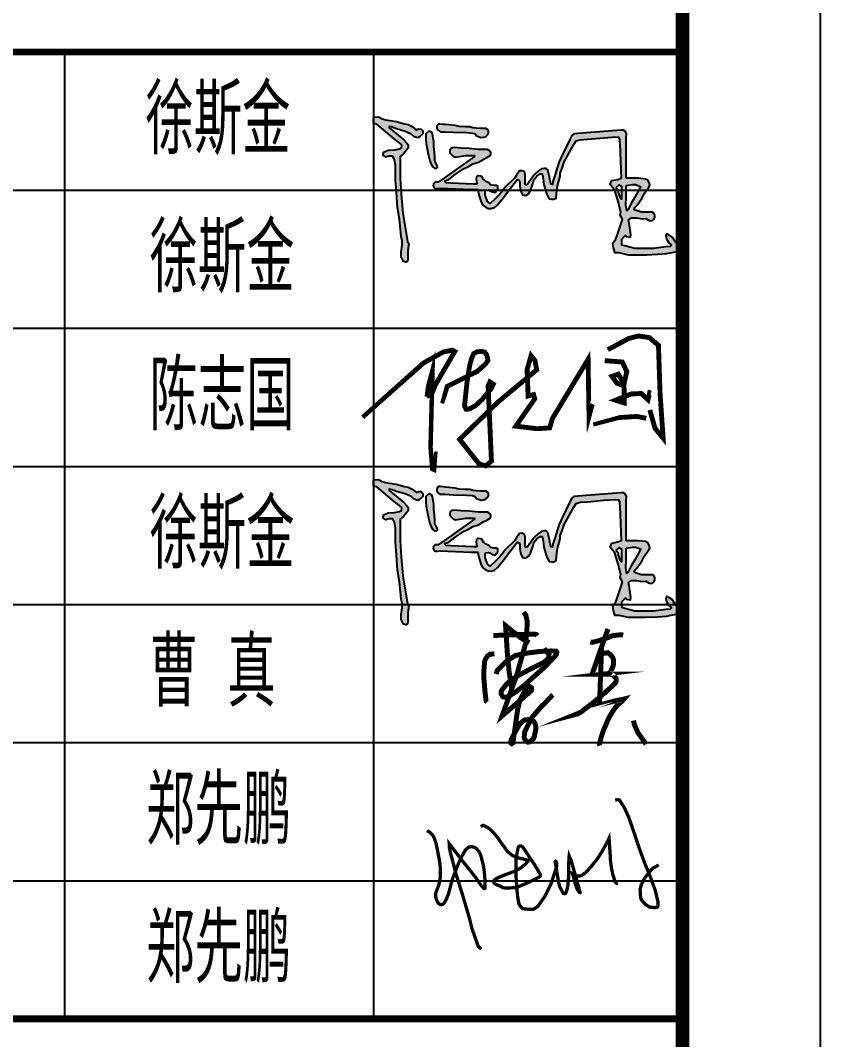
# Model space of a CAD drawing. Extents: x -307088 to 5640332, y -3541089 to -2181377.
# Drawn here: x 5582335 to 5591026, y -3261364 to -3250295 of the extents above; entities that cross this region are included whole.
import ezdxf

# ---------------------------------------------------------------- set-up
doc = ezdxf.new("R2010")
doc.units = 0
doc.header["$LTSCALE"] = 100
doc.header["$MEASUREMENT"] = 0
doc.layers.get('0').update_dxf_attribs({"linetype": 'CONTINUOUS'})
doc.layers.add('E_WALL', color=255, linetype='CONTINUOUS')
doc.layers.add('PUB_TITLE', color=4, linetype='CONTINUOUS')
doc.styles.add('TSSD_REIN', font='Tssdeng.shx', dxfattribs={"width": 0.699999988079071, "bigfont": 'hztxt.shx'})

# ---------------------------------------------------------------- blocks, each defined once
blk = doc.blocks.new('A$C4A663932')
at = {"layer": 'E_WALL'}
h = blk.add_hatch(color=256, dxfattribs=at)
h.paths.add_polyline_path([(190.9675568218954, 429.7355293342699), (194.7585544138856, 409.6739756816096), (199.1757227011548, 386.2987937043875), (204.4768291280052, 366.6468879324819), (209.2655508245516, 354.9355610994969), (215.3144744617749, 344.3575698154455), (221.4894411321439, 339.9500845717411), (228.1684657397273, 339.5723060554374), (231.6970140443882, 342.3427164517489), (230.1847831350896, 350.024351390217), (222.4975855554221, 363.6318252392774), (222.4975855554221, 380.9122431681386), (221.0546711771169, 396.6701713741621), (218.5454584325198, 418.2732909862823), (219.0533419114072, 436.2904590193357), (216.0059839404566, 448.7248440538385), (213.9744214761013, 463.9506280040514), (210.2293303840561, 470.3195534253318), (200.7463264821563, 473.6156112778116), (190.0264164753608, 464.1394653471507), (189.3370767068845, 444.0457391866512)])
h.paths.add_polyline_path([(290.3157318368612, 470.7926331693015), (337.0306369937455, 468.9065194354552), (366.9674442419926, 466.6623794796357), (373.0348767713876, 456.9712555750958), (380.6694874276009, 454.2786287800043), (388.528663089164, 451.1372333245454), (399.9805933479216, 452.4835541385254), (406.9415660857774, 455.1761809336165), (414.3516402854876, 461.4589718445423), (416.3725540406012, 466.8442106018483), (416.1480175840843, 475.5952513941157), (412.7797994434073, 480.0829528306786), (406.4924646239232, 483.6731169465128), (393.9177949849563, 483.673116946513), (386.9568222470988, 483.2243482861448), (370.7893980109366, 485.019437760493), (360.118059361077, 486.2042899303706), (349.4573497866947, 489.5071391970632), (332.1671861703071, 489.9559078574384), (310.5611216060208, 490.516696341896), (295.7904816389488, 493.9948554665098), (273.335722583317, 496.4630905149825), (259.7556220998376, 497.9558199578605), (253.8408656334504, 498.6059720782796), (242.0088006200968, 499.9065568447186), (236.0608151282505, 499.9065568447186), (230.8962196889916, 494.4436241268776), (229.4085693122906, 489.1091583037776), (229.4085693122906, 483.2920158659981), (232.4036258479902, 479.1054811417125), (243.2821530896764, 472.0715385623188), (258.6400470320069, 472.0715385623189)])
h.paths.add_polyline_path([(161.2562591117603, 449.3642596681602), (167.0765638114536, 452.9340434125044), (178.8423312305968, 464.2397504211114), (178.8423312305968, 474.6996275143684), (172.5618766763364, 481.7600319443736), (163.6645517833968, 482.0215207136206), (155.5158559662528, 478.996920308091), (140.6362184177851, 490.6509170906285), (125.9818244578492, 497.7113215206335), (112.3741443748142, 500.8492905817549), (82.24985945806846, 509.1927684429102), (37.35097875302236, 516.0336595451887), (18.36751037539221, 525.5185288041538), (3.934655246048502, 524.5940104821494), (0, 522.266450428724), (0, 513.0451184731501), (0.5273252242041069, 501.189111768639), (12.6555484414274, 499.0813749360531), (36.38469820050545, 478.5309741923382), (74.61502041129339, 446.1245519112269), (102.7511074709449, 424.464388931072), (100.9480713028986, 410.9512146702273), (76.06975400040376, 406.7711670350037), (53.4855831510647, 404.9591532492486), (41.91366220868093, 400.3978214167147), (36.8913540802023, 397.6793705846795), (35.63577704808267, 386.5964682049671), (44.63405056278859, 380.1140267844312), (55.72498101319046, 383.0415766680307), (69.95482549507868, 383.0415766680308), (76.02341926816739, 370.494906762964), (79.57974557310808, 350.838438951141), (79.57974557310808, 317.6760591497587), (79.57974557310808, 298.4378191068319), (83.13689979378267, 253.4174894941991), (87.3254111328279, 197.7176968934727), (94.57097909379804, 155.8107905202926), (96.74877655314049, 130.8600513911224), (100.1139114214166, 92.30614369305127), (104.4214142354322, 77.58751060275245), (104.4214142354322, 61.74984085588938), (100.7463819436962, 36.62059065319761), (100.6145435004436, 28.32168558411311), (100.4827336060116, 18.96893434807862), (108.5239936311555, 2.371124209945264), (117.4880085638142, 0), (122.7609753176366, 2.898032460558162), (124.3428653437877, 10.53829850813781), (124.3428653437877, 25.02846081095049), (124.3428653437877, 43.20702536667516), (128.027204550308, 67.8938405470108), (123.4762088643765, 74.73277530694028), (106.7778337040799, 176.7750259136884), (99.8192305181583, 246.3061044697239), (96.8091858528205, 304.0924080576153), (97.09184770354479, 359.814004985913), (96.69890176743502, 382.3064296726516), (108.9931031523154, 392.3040298736376), (120.1139003291173, 405.2689230295509), (125.9668363282108, 412.0924167656776), (125.614093422875, 424.3799782469287), (111.5758908642309, 441.3612853061788), (102.5526371334411, 448.9158618296848), (68.5219032032158, 476.4285623621991), (56.63414550076413, 485.7559284196395), (57.45738177221951, 492.0720248535998), (83.75606656669684, 482.7121245826706), (114.9216410848465, 473.3416480599261), (136.7099565243405, 463.6955767029432), (147.7419907624428, 454.0495053459746)])
h = blk.add_hatch(color=256, dxfattribs=at)
h.paths.add_polyline_path([(670.7165878949744, 360.537692091391), (683.5974020508002, 387.2783206772438), (711.130510565391, 444.4371787816693), (721.0883862472431, 464.3386194673514), (740.381572774495, 465.8115754474129), (904.1282399506665, 478.3129645928075), (916.3996632789955, 469.9227653325018), (914.5332189508626, 448.2509781674452), (914.5332189508626, 303.8803275979881), (940.2338073628052, 303.8803275979881), (959.1933345848229, 303.8803275979881), (991.6617463874745, 300.0632882938664), (1002.332514717051, 281.5188394741365), (995.3428190707345, 269.0200136594071), (980.9225254214839, 249.0200016088566), (972.0747612772391, 230.5793994674673), (954.1157273951538, 205.7626631271264), (946.5319336356337, 197.1738791643296), (944.2434805975507, 189.7471818539663), (970.2945426098449, 180.2489447810877), (984.1981882929691, 180.2489447810877), (997.0906633780979, 181.0067860765994), (1012.625231552367, 181.0067860765994), (1020.865624824531, 166.8252369418935), (1012.77802158617, 148.6411844787605), (998.4018229818051, 150.3312857832736), (986.2205294890152, 158.0191806607909), (972.8224548304715, 156.7561167792373), (952.8517570104304, 159.7874522955171), (933.8922297884128, 159.7874522955171), (923.2288308540009, 153.1171751864676), (925.2499029411847, 141.3413174914175), (932.3325221941342, 98.25184266625773), (930.6660420191474, 89.71721353338219), (909.8081832232049, 94.14053287997666), (899.3506961505773, 82.63464878678501), (899.3506961505773, 61.85562067296268), (910.4082287327183, 58.7785339883776), (945.9930461399927, 48.87600220707827), (964.0106621973828, 48.87600220707827), (988.334455294389, 48.87600220707827), (1013.559134904019, 48.87600220707827), (1058.152731791168, 55.62773448959342), (1074.596187686504, 56.32121108807041), (1078.873007386457, 61.02911141588255), (1068.963312845125, 70.03142112590268), (1060.855391329067, 83.98498931013437), (1058.434684895197, 96.5678500087887), (1062.542981315607, 102.9631627093905), (1081.575666924356, 90.73672159264984), (1093.737549198442, 72.28199855340789), (1106.80031798518, 62.82957039131029), (1115.358711306369, 53.37715706208834), (1117.16045578281, 43.92474373287403), (1100.944612750696, 38.97347042578622), (1060.855391329067, 30.87139761991421), (1028.423676716004, 29.07093864448689), (988.3344552943892, 26.82036121698184), (966.7132931864617, 26.82036121698184), (922.570111006804, 26.82036121698184), (887.8435567263223, 35.0112384508684), (872.9790149143372, 35.0112384508684), (867.5737243873591, 51.66550251467581), (865.7719799109036, 66.51930760306269), (873.8799014269606, 76.87194300355594), (881.9878229430343, 99.8278208978117), (899.9929917156114, 154.4097634720455), (895.727626957509, 165.1908168271763), (891.9640647799826, 170.9574384896403), (894.2221906669729, 181.2370516420777), (887.9496155865919, 206.8107244724953), (871.3616101581284, 263.4669557441666), (855.2487998115246, 283.5934328946459), (861.9624541358061, 294.3275550304242), (884.7889759043173, 298.3528563936707), (896.6780171212013, 303.1985641229767), (891.8049907640083, 428.9376689395646), (891.3457259228162, 439.3621696238184), (890.2959573223487, 445.5906573760726), (886.7529918644142, 452.081375541362), (877.3306827503839, 453.8429575490591), (834.057325968952, 450.3295387331301), (775.380197294086, 445.1481481893277), (748.018638629117, 443.2226777358155), (734.1451690469985, 438.986616038892), (725.0755288691437, 425.4079139598476), (708.3250752813474, 395.4707850288469), (690.1549228873773, 362.9963095131098), (683.2181880963182, 340.6607424890109), (675.8960728060192, 322.5612371618335), (676.2814533052589, 310.6232639850932), (666.3717594518819, 275.794069871517), (663.2611080626375, 248.0773575125058), (661.4533112366915, 231.9694179338549), (650.062218484655, 226.4742546867524), (636.5960263707384, 229.4102128574887), (627.5853930225434, 245.5425958284121), (617.224425504275, 280.7422871548043), (616.1883032390033, 292.3195247896433), (613.6451459493691, 309.1676990401037), (610.7987145621299, 319.0486341540891), (603.3403643105557, 319.0486341540891), (590.9098091067426, 311.0223721769507), (580.3916250505719, 297.8363608219444), (576.7580741919232, 282.9304478405194), (566.1118141458254, 251.2680582538951), (551.816284823566, 240.6970227822021), (540.1506666592904, 243.754656987454), (533.0748134762832, 255.6029505964979), (530.0149796717013, 274.3308803769478), (529.4412626176492, 287.5168917319602), (527.5288629211718, 296.8808566221851), (520.6442297236499, 299.3651853410047), (514.1420935947106, 290.9567098176644), (495.591842232912, 268.0245348590977), (466.432764316589, 227.8529388824536), (448.8387270774402, 207.2139858696028), (437.9380745014932, 197.850006146502), (418.3881864380457, 192.6787893672399), (404.8536197051143, 200.3343348653288), (395.4828697570774, 206.2584816698509), (389.3632021478988, 216.7690575329327), (381.3311348422574, 243.1410654100765), (377.3151154638472, 262.2512087367286), (373.8416949274684, 262.4829279240512), (353.9496205532358, 262.4756004833543), (239.9579572269434, 267.7111310241963), (225.5430833774832, 266.1325829954286), (214.6475280482083, 271.9562294456333), (218.1923030127171, 288.5774331327397), (233.9120597644505, 289.7322262463276), (257.7083848931645, 305.133972603347), (349.0544688617795, 370.214313249554), (366.3852859955368, 382.3826261561553), (365.8524223005807, 385.8077894373856), (333.5740609047789, 385.8077894373856), (311.1355571618333, 382.4360096765158), (292.3834057969109, 379.6181691837056), (277.0927018209666, 394.8978297971907), (275.4309654177446, 412.0568317153122), (292.0540408388912, 414.2994893681606), (317.5251538487335, 412.0774355610192), (347.0392934191768, 410.8653967725622), (379.417536095425, 407.582822004275), (391.3444901431067, 407.5828220042749), (404.0800609224389, 407.5828220042749), (415.31070820338, 407.582822004275), (428.8549418915953, 396.9906455926248), (422.8801429938467, 385.9682217462032), (416.4112947871326, 382.1301261096962), (410.3467549462368, 378.2920156403127), (397.0047501669907, 372.0298424268987), (380.1761923949089, 362.0908217708857), (360.3653394089489, 355.4246306836867), (343.7888962519357, 345.5263559377782), (328.0210698265728, 338.4561618096778), (295.2434291812533, 317.3815820645104), (272.8100246417598, 298.9545223388267), (265.1446098105079, 297.0592961192669), (260.0079922132426, 294.7692187432403), (258.1676497343578, 291.3992783359063), (263.0976794205343, 287.0858534935251), (280.115010641035, 286.1448507111636), (362.5700219079445, 281.5853581552365), (372.6302543685597, 282.3488656093396), (373.9379933612814, 285.0312433373083), (370.7820349377813, 306.6216883210435), (377.7822406621212, 313.1655610174502), (393.1042403144883, 310.2021618764696), (397.4881387597124, 298.8595029358041), (401.6904962756526, 296.8234682253242), (406.9116183753067, 291.3516054727588), (417.2265348446379, 286.3887625224743), (423.4664215279919, 279.771623755878), (437.3469712170483, 277.0416626121441), (450.8559294861626, 277.0416626121441), (450.8559294861626, 262.0191349470442), (444.361358794093, 256.5539901006126), (440.541041565637, 252.3546694372999), (436.5933395095916, 252.9909256490502), (429.2073605125916, 253.8816991783752), (422.8401460993048, 258.5900396439682), (415.9635351197358, 261.3895966414274), (405.9033312079409, 259.8625669003449), (405.0118943541893, 255.6632314041566), (405.0118943541893, 242.8107224308916), (412.6583813188626, 219.5014809340647), (422.130650865045, 212.5476358845335), (440.746250472119, 229.0828809521193), (456.7763548918883, 244.8430340895285), (468.9282165307375, 258.7946591670112), (478.4945544334623, 271.9711774814422), (511.6723353171253, 305.0630714565411), (517.3604304389155, 314.3641449529536), (532.1081826839779, 334.3438893646879), (549.8503750772873, 325.305374196864), (549.3795004311833, 300.3675169299846), (549.3795004311834, 282.2752797119975), (553.4208711603133, 279.0445310121141), (557.7378055947194, 282.3660518535835), (563.6187508392759, 290.4874784247077), (570.0713128545613, 299.3982923200165), (580.763673251626, 314.1641532871874), (597.2524429874177, 330.156411266682), (612.0889553594328, 339.3650462804799), (629.9996658717466, 339.3650462804799), (633.8606213381555, 322.726638561015), (637.578676699195, 307.8651648757786), (640.326814504763, 294.6190507076091), (643.074923761509, 282.019101112317), (648.2478840045516, 281.3729513723374), (649.5411169281142, 291.7113768777274), (656.3306254628018, 313.8420573869244)])
h.paths.add_polyline_path([(878.565804995247, 269.7068201837246), (889.5037561612698, 279.1806523142513), (898.2315581707081, 274.4844748069008), (898.2315581707079, 228.0487031785889), (891.7901764991547, 234.5447825321464), (889.1502075945173, 242.4589904446693), (885.600504615446, 253.1004367718267), (885.6005046154461, 260.8598108128862)], flags=16)
h.paths.add_polyline_path([(914.000326707086, 206.8874252737806), (914.5332189508626, 234.0445669380862), (914.5332189508626, 273.4490214060352), (914.5332189508626, 276.9777477498865), (945.595702723245, 282.3695794997631), (968.1095494507919, 273.8107207549857), (963.7536371855527, 264.7266525628875), (946.5313341104484, 235.1347833167747), (933.4410186761942, 212.6426171394832), (918.1704762576231, 182.5898814179019)], flags=16)
for points in [[(161.2562591117603, 449.3642596681602), (147.7419907624426, 454.0495053459745), (136.7099565243407, 463.6955767029431), (114.9216410848458, 473.3416480599262), (83.75606656669697, 482.7121245826711), (63.62258338429092, 489.8777831000625), (57.27915013668826, 490.7045824356319), (56.63414550076413, 485.7559284196395), (68.52190320321824, 476.4285623621981), (102.5526371334417, 448.915861829686), (111.575890864231, 441.3612853061786), (120.8430656992132, 430.1512503471313), (125.6140934228752, 424.3799782469214), (125.9668363282108, 412.0924167656776), (120.1139003291173, 405.2689230295509), (108.9931031523156, 392.3040298736378), (96.69890176743502, 382.3064296726516), (97.09184770354477, 359.8140049859139), (96.80918585282052, 304.0924080576151), (99.81923051815829, 246.3061044697242), (106.77783370408, 176.7750259136883), (123.4762088643765, 74.73277530694031), (128.0272045503079, 67.89384054701077), (124.3428653437877, 43.20702536667523), (124.3428653437877, 25.02846081095049), (124.3428653437877, 10.53829850813781), (122.7609753176366, 2.89803246055817), (117.4880085638142, 0), (108.5239936311555, 2.371124209945265), (100.4827336060116, 18.96893434807862), (100.6145435004437, 28.32168558412377), (100.7463819436962, 36.62059065319772), (104.4214142354322, 61.74984085588949), (104.4214142354322, 77.58751060275245), (100.1139114214166, 92.30614369305113), (96.74877655314049, 130.8600513911224), (94.57097909379809, 155.8107905202924), (87.32541113282787, 197.7176968934727), (83.1368997937825, 253.4174894941971), (79.57974557310808, 298.4378191068317), (79.57974557310808, 317.6760591497587), (79.57974557310808, 350.8384389511411), (76.02341926816734, 370.4949067629641), (69.9548254950787, 383.0415766680308), (55.7249810131907, 383.0415766680308), (44.63405056278862, 380.1140267844312), (35.63577704808267, 386.5964682049671), (36.89135408020229, 397.6793705846794), (41.91366220868076, 400.3978214167146), (53.48558315106493, 404.9591532492486), (76.06975400040392, 406.7711670350036), (94.69757250172552, 409.9010076801351), (101.2914930817496, 413.5250500845286), (102.2805668943329, 420.9378391473001), (101.1266236556257, 425.7149744913113), (74.61502041129279, 446.1245519112272), (36.38469820050523, 478.5309741923411), (12.65554844142753, 499.0813749360532), (0.5273252242041053, 501.1891117686391), (0, 513.0451184731501), (0, 522.266450428724), (3.934655246048351, 524.5940104821493), (18.36751037539216, 525.5185288041539), (32.06023738837393, 518.6771169539425), (44.27265107099083, 514.9790584988077), (82.24985945806839, 509.1927684429102), (112.3741443748149, 500.8492905817548), (125.9818244578491, 497.7113215206336), (140.6362184177851, 490.6509170906284), (150.3185787184048, 483.0675202892453), (155.5158559662523, 478.9969203080909), (163.6645517833967, 482.0215207136207), (172.5618766763364, 481.7600319443736), (178.8423312305968, 474.6996275143683), (178.8423312305968, 464.2397504211112), (167.0765638114535, 452.9340434125043), (161.2562591117603, 449.3642596681602)], [(232.40362584799, 479.1054811417125), (243.2821530896763, 472.0715385623189), (258.6400470320077, 472.0715385623189), (290.3157318368612, 470.7926331693016), (337.0306369937462, 468.9065194354553), (358.7863613622758, 467.2756544631702), (368.3850450762257, 464.3981358699748), (373.0348767713876, 456.9712555750957), (380.6694874276, 454.2786287800045), (388.5286630891642, 451.1372333245454), (399.980593347922, 452.4835541385255), (406.9415660857776, 455.1761809336167), (414.3516402854875, 461.4589718445422), (416.3725540406012, 466.8442106018483), (416.1480175840843, 475.5952513941156), (412.7797994434077, 480.0829528306786), (406.4924646239233, 483.6731169465129), (398.4087525058421, 483.6731169465129), (393.9177949849545, 483.6731169465129), (386.9568222470989, 483.224348286145), (370.7893980109366, 485.019437760493), (360.118059361077, 486.2042899303706), (349.457349786695, 489.5071391970632), (332.1671861703071, 489.9559078574384), (310.5611216060206, 490.516696341896), (295.7904816389491, 493.9948554665098), (273.335722583317, 496.4630905149825), (259.7556220998376, 497.9558199578605), (253.8408656334504, 498.6059720782796), (242.0088006200967, 499.9065568447186), (236.0608151282504, 499.9065568447186), (230.8962196889916, 494.4436241268777), (229.4085693122906, 489.1091583037778), (229.4085693122906, 483.2920158659981), (232.40362584799, 479.1054811417125)], [(210.2293303840561, 470.3195534253318), (200.7463264821563, 473.6156112778117), (190.0264164753607, 464.1394653471507), (189.3370767068845, 444.0457391866512), (190.9675568218954, 429.7355293342698), (194.7585544138856, 409.6739756816096), (199.1757227011549, 386.2987937043872), (204.4768291280052, 366.6468879324821), (209.2655508245516, 354.9355610994971), (215.3144744617748, 344.3575698154455), (221.4894411321438, 339.9500845717412), (228.1684657397273, 339.5723060554374), (231.6970140443882, 342.3427164517489), (230.1847831350897, 350.0243513902169), (225.7741048914613, 357.8319026122044), (222.4975855554221, 365.6394686670683), (222.4975855554221, 380.912243168139), (221.0546711771167, 396.6701713741641), (218.5454584325198, 418.2732909862825), (219.0533419114072, 436.2904590193357), (216.0059839404566, 448.7248440538388), (213.9744214761013, 463.9506280040514), (210.2293303840561, 470.3195534253318)], [(280.5362484561483, 412.7455972888274), (276.0537984831317, 405.6254905333262), (277.0343361990235, 395.5005101121496), (282.5907641704835, 389.4037382979004), (288.2561344328569, 383.7424597200807), (296.6452618099138, 380.2585879929538), (311.1355571618333, 382.4360096765158), (333.5740609047789, 385.8077894373855), (359.8359872186411, 385.8077894373855), (365.8524223005807, 385.8077894373855), (366.3852859955368, 382.3826261561553), (349.0544688617811, 370.2143132495548), (257.7083848931652, 305.1339726033475), (233.9120597644505, 289.7322262463276), (223.2150459099939, 288.9464101468693), (216.9901188074728, 282.9404748646266), (215.5948809558613, 276.3983014528349), (219.7805945106957, 269.2126185529778), (224.3956251962372, 266.7458964578473), (232.1231337074569, 266.8531529834872), (239.9579572269431, 267.7111310241962), (353.9496205532341, 262.4756004833544), (373.8416949274688, 262.4829279240512), (377.3151154638472, 262.2512087367286), (381.3311348422576, 243.1410654100764), (389.3632021478988, 216.7690575329325), (395.4828697570774, 206.2584816698509), (404.8536197051144, 200.3343348653289), (414.9893066927034, 194.6012948339048), (424.9337736948073, 194.4101880607996), (437.9380745014932, 197.850006146502), (448.8387270774401, 207.2139858696028), (466.4327643165889, 227.8529388824536), (495.5918422329123, 268.0245348590979), (514.1420935947099, 290.9567098176631), (520.6442297236499, 299.3651853410047), (527.5288629211718, 296.8808566221851), (529.441262617649, 287.5168917319606), (530.0149796717014, 274.3308803769469), (533.0748134762835, 255.602950596498), (540.1506666592904, 243.7546569874539), (551.8162848235661, 240.6970227822021), (561.3782833059086, 247.7677805595813), (568.7260068862815, 259.0427686822004), (576.7580741919228, 282.9304478405174), (580.3916250505717, 297.8363608219443), (590.9098091067426, 311.0223721769507), (603.3403643105557, 319.0486341540891), (610.79871456213, 319.0486341540891), (613.6451459493692, 309.1676990401029), (616.1883032390033, 292.3195247896438), (617.2244255042751, 280.7422871548042), (625.5985647516936, 252.2925196872748), (629.3648105181346, 242.3567770968366), (636.5960263707384, 229.4102128574887), (644.8817784764396, 227.603716901569), (652.7156027872988, 227.7542705919623), (661.4533112366917, 231.9694179338549), (663.2611080626375, 248.0773575125058), (666.3717594518821, 275.7940698715174), (676.2814533052588, 310.6232639850932), (675.8960728060192, 322.5612371618336), (683.218188096318, 340.6607424890099), (690.1549228873773, 362.9963095131097), (708.3250752813474, 395.4707850288469), (725.0755288691435, 425.4079139598471), (734.1451690469985, 438.986616038892), (748.018638629117, 443.2226777358155), (775.3801972940855, 445.1481481893279), (834.0573259689554, 450.3295387331309), (877.3306827503839, 453.8429575490591), (886.7529918644141, 452.0813755413619), (890.2959573223488, 445.5906573760731), (891.3457259228162, 439.3621696238188), (891.8049907640088, 428.9376689395867), (896.6780171212013, 303.1985641229767), (884.7889759043173, 298.3528563936707), (861.9624541358062, 294.3275550304243), (855.2487998115248, 283.593432894646), (871.3616101581283, 263.4669557441666)], [(914.5332189508626, 303.8803275979881), (914.5332189508626, 448.2509781674453), (916.0084791403788, 465.3806210709954), (911.109444809641, 473.5397856162017), (905.9382545933186, 477.0754240802198), (896.2308855278243, 477.7100338427554), (740.381572774495, 465.8115754474129), (725.6466633346863, 464.6866253027401), (718.2604352103954, 458.6867815031146), (711.1305105653882, 444.4371787816635), (683.5974020508002, 387.2783206772438), (670.7165878949745, 360.5376920913914), (656.3306254628114, 313.8420573870026), (649.5411169281142, 291.7113768777272), (648.2478840045515, 281.3729513723374), (643.0749237615091, 282.019101112317), (640.3268145047623, 294.6190507076244), (637.5786766991951, 307.8651648757805), (633.8606213381572, 322.7266385610055), (631.2741554910317, 333.8727586577952), (624.969605734077, 339.3650462804799), (618.6650845259283, 339.3650462804799), (608.9657947760134, 337.426582227672), (597.2524429874175, 330.156411266682), (580.7636732516257, 314.1641532871872), (570.0713128545613, 299.3982923200165), (563.6187508392759, 290.4874784247077), (557.7378055947192, 282.3660518535835), (553.4208711603133, 279.044531012114), (549.3795004311833, 282.2752797119974), (549.3795004311833, 300.3675169299822), (549.70281579929, 317.4905295380013), (547.116349952179, 326.6981855819904), (538.8719650842831, 330.8981737247159), (528.8493599662761, 329.9289491147501), (517.3604304389155, 314.3641449529532), (511.6723353171255, 305.0630714565414), (478.4945544334623, 271.9711774814423), (468.9282165307377, 258.7946591670116), (456.7763548918883, 244.8430340895284), (440.7462504721188, 229.082880952119), (422.130650865045, 212.5476358845335), (412.6583813188627, 219.5014809340646), (405.0118943541893, 242.8107224308915), (405.0118943541893, 255.6632314041562), (405.9033312079409, 259.862566900345), (415.9635351197358, 261.3895966414275), (422.8401460993045, 258.5900396439683), (429.2073605125915, 253.8816991783751), (436.5933395095926, 252.99092564905), (440.541041565637, 252.3546694372999), (444.3613587940927, 256.5539901006123), (449.2004691550683, 260.6260743544481), (450.8559294861625, 265.461680895256), (450.8559294861625, 270.9335288149523), (449.9645211812167, 274.6238593417365), (446.1442039527756, 277.0416626121441), (437.3469712170481, 277.0416626121441), (423.4664215279918, 279.771623755878), (417.2265348446381, 286.3887625224743), (406.9116183753067, 291.3516054727588), (401.6904962756525, 296.8234682253242), (397.4881387597125, 298.8595029358039), (394.2788233421161, 307.1631100265367), (388.4209769462614, 311.1079430380196), (380.525601382993, 312.6349727790948), (377.2146521719842, 312.6349727790948), (373.2669786647602, 308.9446422523179), (371.4841335060773, 301.8185133491934), (373.139622385992, 290.4930341170111), (375.0497952746373, 287.3117233925004), (372.6302543685597, 282.3488656093396), (362.5700219079445, 281.5853581552365), (280.115010641035, 286.1448507111636), (263.0976794205344, 287.0858534935251), (258.1676497343578, 291.3992783359063), (260.0079922132427, 294.7692187432403), (265.144609810508, 297.0592961192669), (272.8100246417598, 298.9545223388268), (295.2434291812533, 317.3815820645104), (328.0210698265728, 338.4561618096777), (343.7888962519355, 345.5263559377781), (360.3653394089488, 355.4246306836867), (380.1761923949089, 362.0908217708857), (397.0047501669906, 372.0298424268985), (410.3467549462366, 378.2920156403125), (416.4112947871326, 382.130126109696), (422.8801429938467, 385.9682217462032), (425.5081188228796, 390.8163620671548), (425.5081188228796, 394.2504546627606), (424.0930680913152, 400.7146368130707), (419.4435789819836, 404.3507383455581), (413.3790105922672, 407.5828220042749), (404.0800609224389, 407.5828220042749), (391.3444901431067, 407.5828220042749), (379.417536095425, 407.5828220042749), (347.0392934191768, 410.8653967725622), (317.5251538487355, 412.0774355610192), (292.0540408388915, 414.2994893681607), (280.5362484561483, 412.7455972888274)], [(923.228830854001, 153.1171751864676), (933.8922297884128, 159.7874522955171), (952.8517570104304, 159.7874522955171), (972.8224548304715, 156.7561167792373), (986.2205294890155, 158.0191806607909), (995.8266929933743, 151.9565096282386), (999.6186041475448, 150.1882379935123), (1008.213568505074, 149.1777928214142), (1008.213568505074, 149.1777928214142), (1015.039020002107, 153.7247812629648), (1019.083702394171, 162.8187878117969), (1019.083702394171, 169.891889183571), (1014.533420428692, 177.7228318508569), (1009.477538889798, 181.0067860765994), (997.0906633780978, 181.0067860765994), (984.1981882929686, 180.2489447810876), (970.2945426098449, 180.2489447810876), (951.5877866257069, 187.0694422762754), (944.2434805975499, 189.7471818539634), (946.5319336356333, 197.1738791643293), (954.115727395154, 205.7626631271269), (972.0747612772393, 230.5793994674677), (980.9225254214834, 249.0200016088565), (995.3428190707345, 269.0200136594067), (1000.145900822929, 277.6087827893207), (999.6403012495139, 286.197566752111), (993.826048899311, 296.3020036401722), (984.9782847550669, 300.8490069145846), (959.1933345848229, 303.8803275979881), (940.2338073628052, 303.8803275979881), (921.021480354073, 303.8803275979881), (914.5332189508626, 303.8803275979881)], [(871.3616101581283, 263.4669557441666), (887.9496155865927, 206.8107244724961), (894.2221906669729, 181.2370516420779), (891.9640647799824, 170.9574384896405), (895.7276269575086, 165.1908168271766), (899.9929917156114, 154.4097634720456), (881.9878229430324, 99.82782089780812), (873.8799014269607, 76.87194300355623), (865.7719799109036, 66.51930760306277), (867.5737243873591, 51.66550251467561), (872.9790149143373, 35.0112384508684), (887.8435567263223, 35.0112384508684), (922.5701110068039, 26.82036121698184), (966.7132931864617, 26.82036121698184), (988.334455294389, 26.82036121698184), (1028.423676716004, 29.07093864448689), (1060.855391329067, 30.87139761991421), (1100.944612750696, 38.97347042578622), (1117.16045578281, 43.92474373287405), (1115.35871130637, 53.37715706208837), (1106.80031798518, 62.82957039130997), (1093.737549198442, 72.2819985534079), (1081.575666924356, 90.7367215926497), (1068.963312845124, 98.83879439851444), (1062.542981315608, 102.9631627093913), (1058.434684895197, 96.56785000878881), (1060.855391329067, 83.98498931013455), (1068.963312845124, 70.03142112590285), (1078.873007386457, 61.02911141588265), (1074.596187686504, 56.32121108807041), (1058.152731791168, 55.62773448959342), (1013.559134904019, 48.87600220707827), (988.334455294389, 48.87600220707827), (964.0106621973828, 48.87600220707827), (945.9930461399927, 48.87600220707827), (910.4082287327183, 58.7785339883776), (899.3506961505773, 61.85562067296269), (899.3506961505773, 82.63464878678496), (914.0544185436593, 98.81246707317769)], [(878.5658049952472, 269.7068201837246), (889.5037561612698, 279.1806523142513), (898.231558170708, 274.4844748069008), (898.231558170708, 228.0487031785888)], [(878.5658049952472, 269.7068201837246), (885.600504615446, 260.8598108128863), (885.600504615446, 253.1004367718269), (889.1502075945173, 242.4589904446693), (891.7901764991548, 234.5447825321462), (898.231558170708, 228.0487031785888), (898.231558170708, 228.0487031785888)], [(917.8912116564461, 184.2170278336998), (914.0003267070861, 206.8874252737805), (914.5332189508626, 234.0445669380861), (914.5332189508626, 273.4490214060352), (914.5332189508626, 276.9777477498865)], [(914.5332189508626, 276.9777477498865), (937.6744628931483, 280.9946092067476), (949.2125249369274, 280.9946092067476), (963.7536371855531, 275.4666633504021), (967.3889009732957, 272.3078392657626), (963.7536371855531, 264.7266525628875), (946.5313341104484, 235.1347833167747), (933.4410186761961, 212.6426171394851), (921.251983513619, 188.6543498991232), (917.8912116564461, 184.2170278336998)], [(914.0544185436593, 98.81246707317041), (914.8147673976782, 93.0787881987053), (930.6660420191474, 89.71721353338216), (932.3325221941341, 98.25184266625729), (925.2499029411847, 141.341317491424), (923.228830854001, 153.1171751864676)]]:
    blk.add_lwpolyline(points, dxfattribs=at)
blk = doc.blocks.new('A$C39095DDF')
at = {"layer": 'E_WALL'}
blk.add_blockref('A$C4A663932', (-2045.575501097075, 574.1818195622182), dxfattribs=at)
blk = doc.blocks.new('A$C79942E48')
at = {"const_width": 25}
for points in [[(1265.765680513927, 632.6914305465762), (1371.827655035187, 690.0542032589146), (1422.658258363372, 703.4336198505771), (1479.136652962537, 694.9650201622571), (1525.727096663555, 655.6540296825115), (1533.942870867439, 408.7172875852848), (1549.694252524758, 178.8748629929905), (1507.926017335965, 230.3143621633644), (1481.466031736461, 323.7945387725194)], [(1250.31305368524, 576.6862732131558), (1340.245458428981, 569.7709747388144), (1363.3050579431, 521.3638854181918), (1347.16332716262, 447.6006922688102), (1312.573946425575, 461.4312892175803), (1287.20839066687, 496.0077815894329), (1319.49181515933, 507.5332884694217), (1349.194213556009, 456.8812748368073), (1349.469283407205, 360.0068739026319), (1305.65607769182, 373.8374991194287), (1386.364657457336, 406.1088731544733), (1437.095768974861, 408.4139914913103), (1471.685149711906, 376.1425891881809), (1480.90897469013, 413.0241716288729), (1488.084410887444, 411.2296453844174)]]:
    blk.add_lwpolyline(points, dxfattribs=at)
for points in [[(7.647846925654449, 286.2810126134427, 23, 25, 0), (320.3791068320861, 564.6993399224593, 25, 25, 0), (421.679073672276, 621.0928512516548, 25, 25, 0), (468.7111957442248, 630.4917656241159, 25, 25, 0), (481.0118991766358, 623.984832626069, 25, 25, 0), (381.1590768757742, 452.6353126077447, 25, 25, 0), (363.0697952862829, 407.0867314326752, 25, 25, 0), (336.297696763766, 391.9038543113566, 25, 25, 0)], [(415.8722861119313, 357.4700435919804, 21, 25, 0), (442.0523275166051, 444.6671817037568, 25, 25, 0), (538.0457623647526, 492.6256051558303, 25, 25, 0), (596.2235986180604, 521.691317859746, 25, 25, 0), (638.4025122958701, 559.4767644504318, 25, 25, 0), (648.0107894547982, 573.3603528656531, 25, 25, 0), (651.0528388523962, 577.7559964421671, 25, 25, 0), (649.0724177873926, 584.675376795436, 25, 25, 0), (645.1797805678798, 606.2446082252136, 25, 25, 0), (633.8557450200897, 620.3883755902061, 25, 25, 0), (618.9929483636515, 624.6315158375073, 25, 25, 0), (596.344826965942, 622.5099331666133, 25, 25, 0), (577.5893930898746, 612.9628864310798, 25, 25, 0), (566.6192336529493, 586.0897485130699, 25, 25, 0), (557.0645786595996, 552.144726912491, 25, 25, 0), (549.6331300290767, 504.7630987113225, 25, 25, 0), (543.6971024529776, 466.9160159160383, 25, 25, 0), (535.017015454825, 383.7544413150754, 25, 25, 0), (530.9710915101459, 344.9915342117893, 25, 25, 0), (538.6386746204225, 327.6636188837001, 25, 25, 0), (554.9360905635403, 328.5682978303812, 25, 25, 0), (586.6255831117742, 345.7574236668006, 25, 25, 0), (621.9366845234763, 378.3262923518487, 25, 25, 0), (667.2073234894779, 432.6077317954041, 25, 25, 0), (678.9776906266343, 456.1296855417313, 25, 25, 0), (660.8694451006595, 467.890662414924, 25, 25, 0), (651.8152971866075, 448.892153590743, 25, 25, 0), (665.0856764952186, 149.5001356348512, 25, 25, 0), (668.9849723030347, 61.52841957716737, 25, 25, 0), (639.0171048080083, 36.626562320831, 25, 25, 0), (604.25902599236, 48.20332105449052, 25, 25, 0), (505.7778445999138, 172.6537032909691, 25, 25, 0), (699.8437050086213, 362.2234286874882, 25, 25, 0), (873.6340487846173, 506.9331638021977, 25, 25, 0), (901.1189317592653, 529.8189585392247, 25, 25, 0), (892.4613142292947, 576.3938165818108, 25, 25, 0), (872.1857975964667, 602.4415739213291, 25, 25, 0), (851.9102809636388, 531.5338263000594, 25, 25, 0), (856.2550345278578, 412.8718485248683, 25, 25, 0), (856.8996955221519, 395.2651540497609, 25, 25, 0), (885.2200582890073, 402.7421595384658, 25, 25, 0), (891.0130630412605, 381.0357118184911, 25, 25, 0), (793.9801328368485, 240.6672612288385, 25, 25, 0), (854.8067833398236, 233.4317870202649, 25, 25, 0), (904.2090285427403, 227.5552728927869, 25, 25, 0), (967.7704766128445, 231.9846921786084, 25, 25, 0), (982.2529884933028, 281.1859920798452, 25, 25, 0), (1164.73283939762, 583.6293158847257, 25, 25, 0), (1169.509557837388, 291.3156810662185, 25, 25, 0), (1184.616710013826, 347.5508905750467, 25, 25, 0), (1187.786396680749, 354.09607368664, 25, 25, 0)], [(336.297696763766, 391.9038543113566, 21, 23, 0), (344.2569665784249, 444.6823889224615, 23, 23, 0), (366.6876817855518, 529.2726433690113, 23, 23, 0), (366.6876817855518, 529.2726433690113, 23, 23, 0), (356.4397113072919, 131.1338807304564, 23, 23, 0), (363.5239740218967, 47.20182783427299, 23, 23, 0), (365.7668177403975, 20.62934101431165, 23, 23, 0), (374.6564084173879, 16.86493217502721, 23, 23, 0), (378.1985397748649, 66.92079746557283, 23, 23, 0), (378.1985397748649, 66.92079746557283, 23, 23, 0)], [(1191.221261253115, 248.9955546357669, 21, 23, 0), (1323.139836566872, 284.6690735870216, 25, 25, 0), (1415.33287839964, 290.685221849184, 25, 25, 0), (1463.183157889405, 280.981973395159, 25, 25, 0)], [(378.1985397748649, 66.92079746557283, 23, 16, 0), (385.2828024894698, 110.9092836243217, 3.199999999982538, 3.199999999982538, 0)]]:
    blk.add_lwpolyline(points, format="xyseb")
blk = doc.blocks.new('A$C05C95A80')
at = {"const_width": 24}
for points in [[(1368.692917117849, 1088.847503668629), (1388.270601099357, 1092.339894237928), (1400.157120482996, 1088.847503668629), (1408.547481859103, 1074.877867157571), (1433.325964210555, 1037.576683242805), (1467.862037098035, 961.4988811714575), (1498.88036323525, 871.059720586054), (1543.804104639217, 737.6333571514115), (1582.705630740151, 631.0726500404999), (1616.827861314639, 549.0642347568646), (1657.519512241706, 438.4161679958925), (1677.64770922251, 356.1096371980384), (1679.053415102884, 339.9606248540804), (1679.053415102884, 323.1094524906948), (1673.430591585115, 313.2795833898708), (1663.590476324782, 311.8753375811502), (1653.750535165891, 310.4710175460204), (1646.018978727981, 311.1731775635853), (1628.447481127456, 313.2795833898708), (1615.795954110101, 314.6838291948661), (1589.087368296459, 332.9393215952441), (1574.327282456681, 347.6840881323442), (1560.270049558952, 363.8331004763022), (1553.944373099133, 377.8757812278345), (1551.132961342111, 396.131199398078), (1549.024228418246, 441.769819050096), (1556.052931917831, 471.9615121455863), (1581.355811854824, 523.2171150213107), (1621.30178055726, 573.6652227407321), (1643.550549453124, 596.8787413397804), (1683.103916378692, 619.1044553751126)], [(395.3666013013572, 896.5707922829315), (407.7026540767401, 904.7862649271265), (415.9265731889755, 905.4709062064067), (428.2624518591911, 899.3092831624672), (456.3279947768897, 882.7307647550479), (483.302783748135, 857.6474175555632), (517.6621423121542, 817.3169762128964), (546.3850973378867, 774.3524883398786), (567.7349735591561, 746.4293978800997), (583.201916700229, 724.2185302348807), (603.5024754423648, 703.9390294747427), (621.8778055962175, 690.1302535990253), (647.8784894887358, 676.6417885897681), (673.8976282794029, 668.614716633223), (702.5951643008739, 662.4988947054371), (727.466443432495, 656.3831470059231), (735.5018092300743, 653.3252360438928), (737.100246893242, 648.8754017753527), (723.0388355273753, 629.6514793513343), (699.6911298613995, 608.968602172099)], [(6.492015345022082, 868.098057477735), (30.54257395304739, 852.6529124872759), (49.66811300255358, 830.9855711823329), (60.54413983039558, 809.2562461989), (72.62843997590244, 770.626236143522), (83.92927759699523, 715.7905005319044), (93.12799820117652, 666.285658207722), (99.0546310748905, 631.1599158318713), (103.323457242921, 587.0267943637446), (103.3774291034788, 547.1105673043057), (100.3797273654491, 510.57753561344), (93.06653991527855, 480.043336299248), (82.52339761517942, 450.5531351352111), (76.6058180835098, 436.1317229708657), (73.3692378345877, 428.2440287722275), (69.85829057730734, 418.016306261532), (68.44248673506081, 410.2535000490025), (68.02498825825751, 401.2895466471091), (68.02498825825751, 391.6528290780261), (69.9134811591357, 383.5227231765166), (73.66974872909486, 372.0573015110567), (77.64260016195476, 361.8089869031683), (81.96588393114507, 350.6567017035559), (89.53730237670243, 341.379611835815), (96.21501466445625, 335.9595659775659), (102.8929010573775, 332.4157326659188), (110.8225864637643, 331.9987718006596), (120.8392419498414, 334.7088318457827), (130.6471481937915, 344.5065585142002), (140.4609739314765, 359.7322738589719), (146.3040374722332, 372.8654647534713), (160.0929779801518, 405.4734820676968), (171.2721177544445, 446.5553734460846), (187.2954933959991, 508.9821425350383), (212.9766986798495, 577.1383562525734), (241.904224479571, 649.38230078388), (262.4224117007107, 689.5561127113178), (282.7710228096694, 724.7059062393382), (296.3367635477334, 739.5280967028812), (311.1743251252919, 749.2683678390458), (326.8597672637552, 751.809327502735), (341.2733885589987, 749.2683678390458), (354.8391292970628, 744.6100160246715), (369.2527505960315, 732.3287109928206), (385.3621330130845, 711.5776888849214), (395.5709979701787, 687.7778863413259), (402.3639662992209, 661.4433596180752), (413.6772568430752, 617.5847491258755), (418.9117395263165, 582.9757341360673), (424.4227890577167, 534.2742299782112), (425.6946098972112, 485.1492325412109), (426.3189424779266, 454.5552765065804), (426.3189424779266, 451.411998800002), (425.4870793763548, 449.7143883267418), (423.0997819993645, 447.9516022009775), (420.9200151432306, 448.0553042339161), (419.0515440609306, 448.5737401759252), (416.9755424652249, 450.129122232087), (402.964620904997, 464.2877532904968), (355.3233091402799, 532.4124926617369), (310.182287460193, 589.2055021086708), (256.9616993386298, 656.1636092001572), (213.2867757398635, 712.8883281992748), (166.948275109753, 773.2417989159003), (168.7979430872947, 737.6661366904154), (179.4591270778328, 694.0974749745801), (217.2643279451877, 549.7772016571835), (266.8280826527625, 391.4260504702106), (316.8713164310902, 219.9460880728438), (329.7416906487197, 163.8216858031228), (376.7652857359499, 30.54423165973276), (399.7301393803209, 8.695467469282448)], [(699.6911298613995, 608.968602172099), (668.0669260378927, 587.5042852526531), (651.6035926584154, 580.2486317260191), (632.7193600665778, 570.5744270225987), (591.0771079380065, 555.5793503476307), (539.7505625430495, 535.2634759312496), (507.792603680864, 520.7521688779816), (499.5610240455717, 513.9802107391879), (494.234697567299, 508.6594129977748), (489.3925509322435, 499.9525990737602), (489.8767307754606, 492.2132501555607), (496.1715910416096, 483.9901316193864), (502.4662772025913, 480.1204200452194), (540.7190963309258, 463.6742572048679), (555.7295419741422, 454.9674432789907), (563.9612957108766, 453.5163571117446), (578.0033816676587, 453.0326617239043), (592.5298215728253, 452.5488921040669), (654.0246659759432, 455.4512129006907), (675.3301459867507, 465.6091129919514), (740.214597498998, 491.7294805357233), (789.6042494233698, 517.8499223114923), (821.56220828183, 532.8449247563258), (825.4358211290091, 537.6820271061733), (825.4358211290091, 544.4539852468297), (825.4358211290091, 552.677103783004), (786.6862867567688, 618.5788931651041), (759.0861205849797, 658.7269466081634), (704.8360412362963, 741.1011769445613), (699.0255349148065, 748.8405258608982), (693.6992084365338, 752.7102374350652), (687.4045222755522, 757.0636443970725), (681.1096620094031, 757.5473397867754), (674.3307960052043, 755.6124839996919), (670.457009056583, 753.1939328229055), (669.0044695269316, 751.2590770376846), (667.5517558958381, 747.873135083355), (666.5833962094039, 745.9382792962715), (657.3832827862352, 704.3391396878287), (653.9879302885383, 685.3930674521253), (650.5983231831342, 666.0446580471471), (649.6299634966999, 651.5333509920165), (649.4186027180403, 598.7466399082914), (650.2976476754993, 538.49731661845), (652.0412870589644, 514.9830843890086), (658.1437637489289, 428.7643813407049), (662.5349841695279, 387.7723848549649), (670.9453673679382, 340.0862253149971), (683.455522922799, 317.6773810563609), (698.9854912739247, 303.0254786880687), (732.6334658619016, 299.147007743828), (771.4582126345485, 297.423267624341), (790.439072271809, 306.4729589289054), (811.5770654026419, 323.2795921219513), (857.814934624359, 389.7438369942829), (903.1260547246784, 479.9424860598519), (929.8837375249714, 562.8096165461466), (938.8999984096736, 588.3900208836421), (943.148280447349, 603.2437599254772), (944.9690473657101, 619.6131669310853), (944.9690473657101, 630.2229911377653), (941.3276876341552, 644.4704778408632), (937.6861537974328, 646.289309089072), (935.2586386781186, 644.773641125299), (934.348255218938, 643.5610622158274), (934.348255218938, 641.1359786288813), (934.6517163719982, 639.3171473806724), (934.9551775250584, 635.9826481686905), (950.8685202058405, 541.9463557293639), (957.9693022612482, 496.5935290856287), (967.1920490469784, 460.9687995398417), (983.1783407945186, 431.4862442677841), (989.7968581374735, 417.1704641683027), (993.1434618551284, 413.2193201454356), (998.6198649313301, 411.3958122832701), (1003.487778777257, 411.3958122832701), (1007.747203392908, 412.6115089366212), (1011.70247044228, 418.3861608216539), (1020.888133337721, 444.9753773650154), (1025.818201879039, 467.4109451239929), (1028.557012775913, 500.2434398541227), (1032.940050369129, 557.2599617047235), (1032.392323007807, 581.8843327527866), (1032.941269086674, 660.2192315077409), (1034.036897907034, 676.6354788737372), (1035.132352625951, 685.3908404940739), (1040.610148524866, 671.7106343554333), (1047.775174507871, 657.4485239582136), (1057.087236022577, 626.2576688108966), (1115.182201256976, 420.5543276267126), (1114.287138843909, 419.4000207995996), (1112.972662823275, 419.4000207995996), (1112.016838537529, 419.877480703406), (1110.821971131489, 420.4743055859581), (1109.149017477408, 421.9067595330998), (1107.834715558216, 423.1004092944786), (1106.520239537582, 424.4134240327403), (1104.249939231202, 427.0394535092637), (1102.577159682289, 429.78484796267), (1091.950448041782, 447.7586301127449), (1081.488263534382, 475.2620873553678), (1071.576766135171, 512.116691856645), (1063.317155947909, 545.1208108561113), (1058.361494300887, 555.5721498476341), (1057.810807192698, 557.7724590888247), (1061.665268732235, 556.1222085999325), (1066.07041737996, 552.8217818541452), (1068.272991700098, 551.1716055972502), (1071.576766135171, 548.971296354197), (1076.53260188736, 545.1208108561113), (1087.591088430956, 541.8890486648306), (1097.502585830167, 538.5886219171807), (1109.065970448777, 538.5886219171807), (1118.426780743524, 540.7889311602339), (1127.23707803525, 544.089283674024), (1154.246687563136, 564.527418111451), (1190.612058406696, 602.5567432260141), (1240.186085177585, 664.76920467522), (1273.790708174929, 717.1788916839287), (1306.287341048941, 776.123736907728), (1323.907761530951, 812.9784156391397), (1328.142811754718, 752.6462494926527), (1332.244325144216, 695.4703516466543), (1334.336518304422, 651.5806367443874), (1341.310205323622, 597.2409932566807), (1351.845164796337, 548.3599220113829), (1368.582361849025, 495.4136122344062), (1374.85876722075, 488.4470179220662), (1381.832628345117, 484.9636836489663), (1388.109207818285, 485.6603505043313)]]:
    blk.add_lwpolyline(points, dxfattribs=at)
blk = doc.blocks.new('A$C24767006')
at = {"const_width": 54}
for points in [[(8848.939870061353, 22904.78689901205), (8873.640093209222, 22870.86124602193), (8883.795334508643, 22827.7468838417), (8889.095458516851, 22802.16514332918), (8883.72991538886, 22682.31157239852), (8872.150339210406, 22568.07093905052), (8777.971092077903, 22232.36713173194), (8615.260810617357, 21776.6627742243), (8909.919500804506, 22031.61016233312), (8936.255201980472, 22058.25165672647), (8936.255201980472, 22070.83775814762), (8936.255201980472, 22082.52478074236), (8926.355761197396, 22091.51490090741), (8914.656706983224, 22096.00996099086), (8903.857459487393, 22096.00996099086), (8893.958018704318, 22096.00996099086), (8881.358766043559, 22089.71691027982), (8868.759513386525, 22062.74671680992), (8846.483715035021, 22016.53025709512), (8833.526028269902, 21994.95620679623), (8819.842463470995, 21968.50762268202), (8806.306581358425, 21940.03991096048), (8802.744177240878, 21925.80613861093), (8784.41507137753, 21845.32747680089), (8775.436199065298, 21785.10339237517), (8733.351334132254, 21484.62416727422), (8720.287488194183, 21476.0911860182), (8712.750578667969, 21481.11052780738), (8711.243196760304, 21486.12986959843), (8710.740605549887, 21493.15698150778), (8710.740605549887, 21501.68996276474), (8712.750578667969, 21512.23054711754), (8715.26275126636, 21522.77129849372), (8718.2775150761, 21530.802211951), (8734.356124825776, 21560.41636191728), (8742.395233835094, 21574.97248651227), (8792.636727154255, 21665.71831784258), (8813.53676530812, 21696.23304982809), (8846.494683510624, 21725.14186635753), (8863.34461211972, 21734.2782976958), (8881.24829782825, 21735.70917421347), (8899.151983538643, 21738.57076022727), (8930.662846449763, 21735.70917421347), (8949.999093392864, 21727.83960389765), (8960.741148127243, 21717.82380231703), (8975.06441007927, 21694.2152583939), (8979.361310319975, 21676.33005352085), (8983.034966118634, 21635.66890883772), (8978.500285001472, 21618.4536287575), (8973.96521215234, 21596.70804697601), (8967.61603181716, 21562.27748681745), (8963.987816845998, 21548.68641469581), (8953.103955393657, 21526.94083291618), (8924.079802550375, 21500.66478241188), (8910.474584005773, 21494.32246024488), (8894.148400096223, 21492.51027275389), (8883.264538645744, 21501.57087615645), (8870.566177977249, 21513.34976079175), (8859.68231652677, 21527.84692665795), (8856.054101554677, 21543.2500192509), (8859.68231652677, 21600.33225493366), (8866.031105129048, 21613.01723331353), (8886.8923618868, 21657.41465763981), (8939.522240724415, 21759.87072760938), (8951.313351786695, 21774.36772645591), (8962.197604969144, 21787.95879857847), (9047.519808212295, 21886.06946007861), (9067.4738153629, 21905.09692764608), (9091.96328708902, 21928.65469691483), (9120.080190325156, 21960.36714286497), (9141.848304959014, 21982.11272464367), (9159.081738474779, 22001.14019221393), (9166.337776686996, 22007.4826814034)], [(8910.901179352775, 22571.93632661505), (8818.528205079958, 22625.88289336441), (8733.260844211094, 22694.02615360776), (8653.67828745395, 22757.91035569599), (8672.486872384325, 22456.95077564428), (8691.009493492544, 22266.22129935538), (8718.397776574828, 22073.15518685011)], [(8520.65535986796, 22651.090504847), (8963.91965560615, 22666.737449395), (8989.655224486254, 22660.97602935554), (8998.955708165653, 22649.3624963914)], [(9765.498580270447, 22721.89893336082), (9679.403882971965, 22480.70913820015), (9630.741458378732, 22338.61276132753), (9585.82241774816, 22207.73457661131)], [(9572.721357340924, 22581.6721995105), (9593.309185673483, 22576.06310343044), (9656.944362657145, 22592.89039166505), (9774.85664844606, 22632.15389718721), (9814.16100486368, 22648.98101839563), (9877.796181850135, 22656.45975749334), (9915.22884628456, 22658.32940051286), (9930.201990405098, 22654.59011447569)], [(8532.376351032406, 22451.24948348152), (8485.82065717876, 22448.34280155925), (8471.272149747238, 22438.16933131544), (8458.178532233462, 22430.90254299669), (8447.994302819483, 22413.46228443319), (8433.445795391686, 22390.2086620233), (8426.83141299244, 22372.60873053456), (8425.391800592653, 22353.91079715127), (8423.232186133042, 22336.65108924964), (8423.232186133042, 22332.33624578407), (8417.785162901506, 22269.11328335246), (8415.942459033802, 22212.05259349337), (8428.840602646582, 22051.91434521647), (8441.73874625843, 21937.79296549363), (8452.794186003506, 21926.7488101474)], [(8551.535927176476, 22232.52864189772), (8563.907192237675, 22271.36908097705), (8602.787695426494, 22310.20952005545), (8664.643237276003, 22373.76652626367), (8760.077983111143, 22433.79268975323), (8873.185293212533, 22458.50925688399), (9028.708089431748, 22477.92955993256), (9147.11748219654, 22483.22599103628), (9200.114021500573, 22482.21099901898), (9209.733766161837, 22471.72787019564), (9207.110341882333, 22449.01439657295), (9185.247820014134, 22420.18575054919), (9069.917043259367, 22301.40629738336), (8937.856207657605, 22183.3958129934), (8850.261371312663, 22105.12045587646), (8761.113720575348, 22036.26289107697), (8688.583933034912, 21991.3408622914), (8658.712034199387, 21981.66260065464), (8628.998434331268, 21983.29640876641), (8616.458724824712, 21996.36770877289), (8605.827138308436, 22015.70249661757), (8604.73655846715, 22039.66663014097), (8608.553196177818, 22051.92102609156), (8660.901420237496, 22119.85200151289), (8705.385639163665, 22160.80493343575), (8789.30191889964, 22215.66060032463), (8905.392262580805, 22278.10590884415), (9066.132527510636, 22357.27779139904), (9123.061265248805, 22405.22676916094), (9125.293741723523, 22445.37031301251), (9071.713522834703, 22510.04586480604)], [(9694.20110937301, 22452.2455201936), (9743.423740057275, 22461.61569698481), (9765.824892414734, 22462.54818018852), (9776.09216885455, 22455.08881563181), (9791.026531581767, 22442.03471887903), (9804.094294831157, 22428.04830594687), (9815.29467514623, 22415.92685941746), (9824.62884771265, 22390.75131613808), (9826.495447186753, 22383.29178455891), (9826.495447186753, 22345.99479475012), (9825.562343316153, 22342.2650289624), (9818.095161955804, 22307.76532174041), (9805.027398704551, 22282.5897784601), (9789.15993210487, 22246.22510483349), (9775.159064983949, 22238.76574027678), (9705.154337640852, 22230.37389251636), (9771.42547430098, 22230.37389251636), (9791.026531581767, 22229.44140931452), (9817.161666352302, 22221.0495615541), (9845.26485899277, 22196.48765669344), (9855.532135432586, 22181.56892757723), (9855.532135432586, 22164.78523205826), (9853.665535959415, 22153.59610171104), (9848.064954072237, 22139.60968877887), (9841.531268309802, 22132.15015719971), (9799.461680898443, 22088.24010274326), (9763.059269689023, 22058.40247749118), (9731.32394476235, 22026.69988583541), (9717.323077639565, 22019.24052127963), (9621.163237232715, 21934.87358990824), (9511.800878020003, 21850.76387224579), (9486.975692600012, 21830.68834232865), (9455.057820903137, 21808.25078886515), (9434.961615307257, 21799.98437454225), (9417.229507891461, 21795.26082851691), (9534.261573528871, 21842.4974579257), (9665.47940344736, 21894.45796740102), (9734.043734930456, 21913.3526525679), (9865.261564849876, 21946.41830985574), (9924.368720147759, 21957.04658070067), (9938.554092694074, 21960.58928197576), (9916.093397184275, 21934.60919425962), (9883.1836619284, 21905.87140814355), (9860.488711124286, 21888.86774479551), (9820.772645145655, 21832.18920101551), (9782.947465982288, 21771.73195403488), (9762.117547729984, 21727.22696761368), (9739.735198471695, 21673.96017994592), (9718.012916396372, 21624.31576299714), (9692.339241055772, 21550.66278470075), (9681.806762549095, 21505.28744721739), (9670.615783787332, 21471.74911798583), (9676.540327429771, 21455.30865244707)], [(9697.164765171707, 22530.46532149566), (9673.890657158569, 21916.19152360456)], [(10041.66990516335, 21727.05911061494), (10053.46415007487, 21679.930377346), (10070.31329522002, 21644.58386915317), (10092.21694886871, 21592.40556313144), (10129.28530322947, 21541.91067072703), (10159.61352945492, 21499.83134318842), (10178.14751076978, 21469.53440774465)]]:
    blk.add_lwpolyline(points, dxfattribs=at)
at = {"layer": 'PUB_TITLE'}
for p, q in [((3863.768162954599, 28987.50041211443, 1873.518268318498), (3863.768162954599, 18518.15412760852, 1873.518268318498)), ((7218.000933765434, 28987.50041211443, 1873.518268318498), (7218.000933765434, 18518.15412760852, 1873.518268318498)), ((74.99937860388309, 27487.50041235471, 1873.518268318498), (10574.99938838277, 27487.50041235471, 1873.518268318498)), ((74.99937860388309, 25987.50041259499, 1873.518268318498), (10574.99938838277, 25987.50041259499, 1873.518268318498)), ((74.99937860388309, 24487.50041283527, 1873.518268318498), (10574.99938838277, 24487.50041283527, 1873.518268318498)), ((74.99937860388309, 22987.50041307556, 1873.518268318498), (10574.99938838277, 22987.50041307556, 1873.518268318498)), ((74.99937860388309, 21487.50041331584, 1873.518268318498), (10574.99938838277, 21487.50041331584, 1873.518268318498)), ((74.99937860388309, 19987.50041355472, 1873.518268318498), (10574.99938838277, 19987.50041355472, 1873.518268318498))]:
    blk.add_line(p, q, dxfattribs=at)
at = {"layer": 'PUB_TITLE', "const_width": 75, "elevation": 1873.518268318498}
blk.add_lwpolyline([(74.99937860388309, 28987.50041211583), (10574.99938838277, 28987.50041211583), (10574.99938838184, 18487.500413795), (74.99937860388309, 18487.500413795)], close=True, dxfattribs=at)
for name, p, xscale, yscale, zscale in [('A$C39095DDF', (13355.20641344786, 24983.58543310314, 1873.518268318498), 3, 3, 3), ('A$C79942E48', (7083.895871947519, 24414.96647087066, 1873.518268318498), 2.117016000294825, 2.117016000294825, 2.117016000294825), ('A$C39095DDF', (13355.20641344786, 21045.58543310314, 1873.518268318498), 3, 3, 3), ('A$C05C95A80', (7791.130959686823, 19230.33104290487), 1.5, 1.5, 1.5)]:
    blk.add_blockref(name, p, dxfattribs=dict(xscale=xscale, yscale=yscale, zscale=zscale))
at = {"layer": 'PUB_TITLE', "style": 'TSSD_REIN', "width": 0.699999988079071}
for s, height, p in [('徐斯金', 750.0000127724244, (4741.961292364635, 27879.02006916795, 1873.518268318498)), ('徐斯金', 750.0000127724244, (4787.43373331055, 26379.02006916795, 1873.518268318498)), ('陈志国', 750.0000127724244, (4787.43373331055, 24879.02006916795, 1873.518268318498)), ('徐斯金', 750.0000127724244, (4787.43373331055, 23379.02006940823, 1686.083739930647)), ('曹 真', 750.0000127724239, (4787.43373331055, 21879.02006916795, 1686.083739930647)), ('郑先鹏', 750.0000127724239, (4750.229008902796, 20379.02006916795, 1873.518268318498)), ('郑先鹏', 750.0000127724239, (4750.229008902796, 18879.02006916795, 1873.518268318498))]:
    blk.add_text(s, height=height, dxfattribs=at).set_placement(p)

msp = doc.modelspace()

# ---------------------------------------------------------------- linework, layer by layer
at = {"layer": 'PUB_TITLE'}
msp.add_lwpolyline([(5479576.264753127, -3281089.105484813), (5591026.264753127, -3281089.105484813), (5591026.264753127, -3218089.105484813), (5479576.264753127, -3218089.105484813)], close=True, dxfattribs=at)
at = {"layer": 'PUB_TITLE', "const_width": 150}
msp.add_lwpolyline([(5483326.264753127, -3279589.105484813), (5589526.264753127, -3279589.105484813), (5589526.264753127, -3219589.105484813), (5483326.264753127, -3219589.105484813)], close=True, dxfattribs=at)

# ---------------------------------------------------------------- block references
msp.add_blockref('A$C24767006', (5578951.265364744, -3279626.605901563, -1873.518268318498))

doc.saveas('drawing.dxf')
